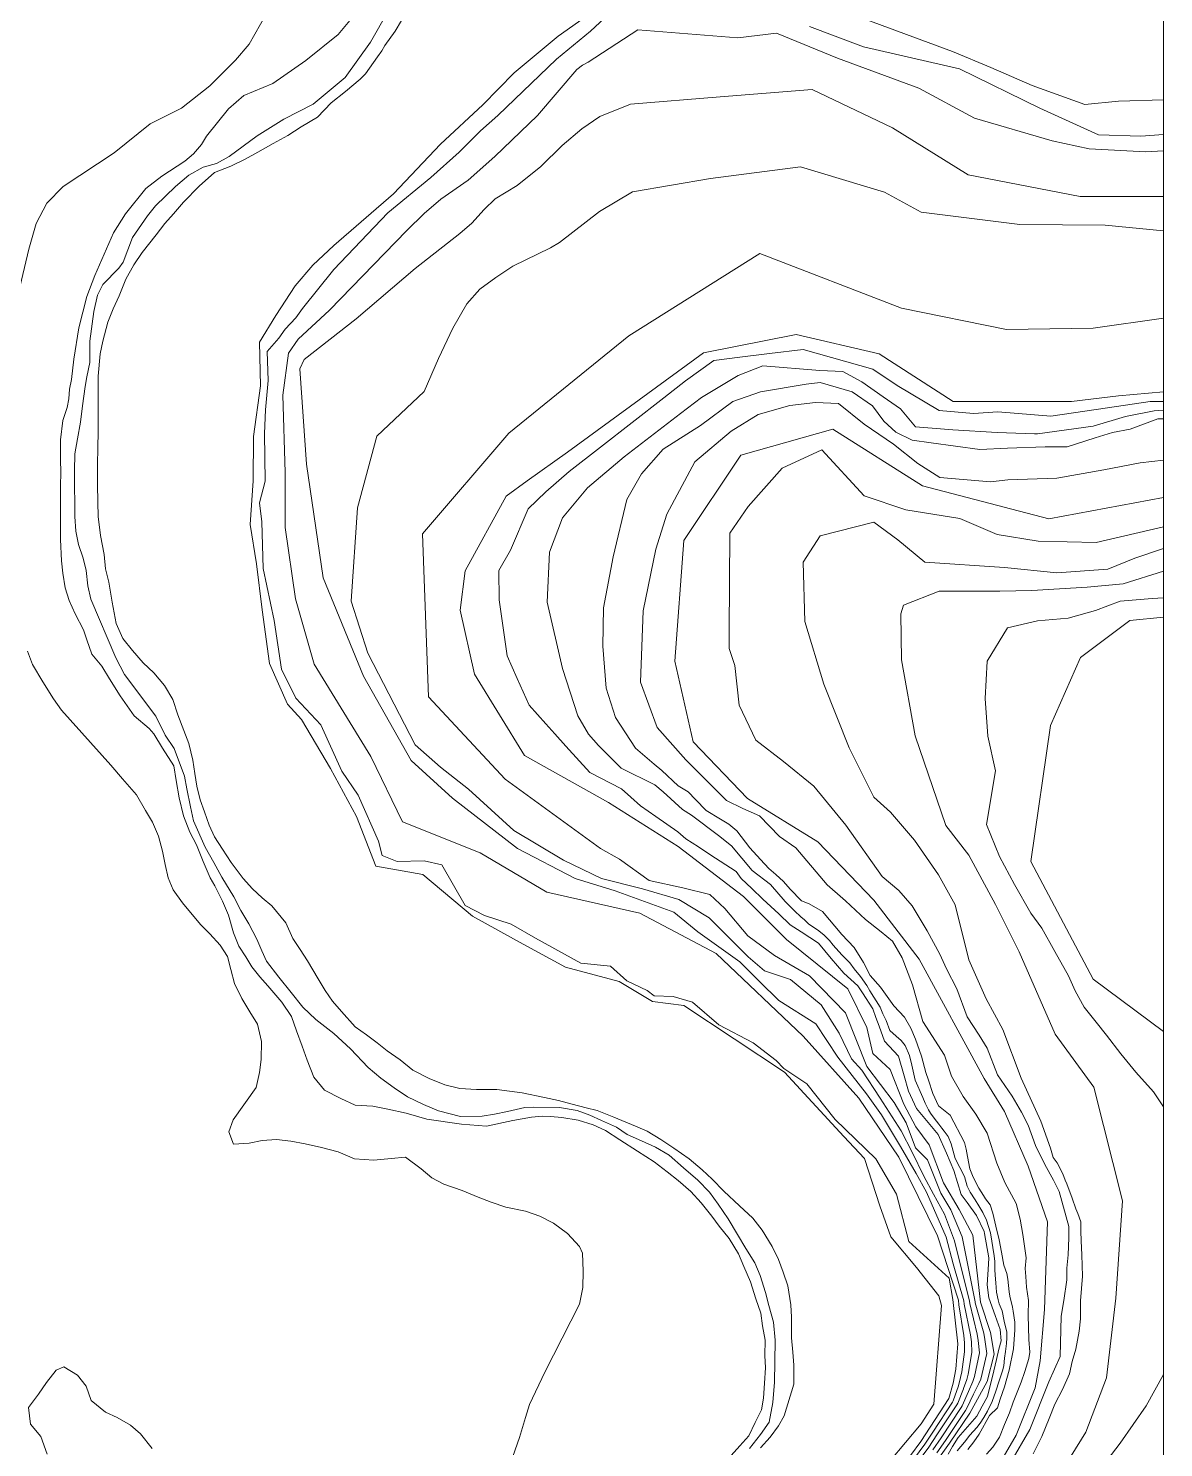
# Model space of a CAD drawing. Header units: metres. Extents: x 78 to 178, y -74 to 157.
# Drawn here: x 153.378 to 155.818, y 65.96 to 69.009 of the extents above; entities that cross this region are included whole.
import ezdxf

# ---------------------------------------------------------------- set-up
doc = ezdxf.new("R2010")
doc.units = ezdxf.units.M
doc.layers.add('01_Fina', color=252, linetype='Continuous', lineweight=15)

msp = doc.modelspace()

# ---------------------------------------------------------------- linework, layer by layer
at = {"layer": '01_Fina', "color": 252, "lineweight": 9, "true_color": 0x939598}
for points in [[(147.2844, 70.26465), (147.2844, 60.37636), (155.81775, 60.38229), (155.81775, 70.27058), (147.55141, 70.26465)], [(155.14118, 69.04183), (155.36418, 68.95919), (155.44671, 68.9254), (155.53548, 68.88661), (155.64828, 68.84531), (155.7208, 68.85282), (155.81775, 68.85535)], [(155.22909, 65.93062), (155.29692, 66.01076), (155.32381, 66.0529), (155.34067, 66.26523), (155.33492, 66.28556), (155.28702, 66.34684), (155.23123, 66.41226), (155.20782, 66.47943), (155.17524, 66.58068), (155.13029, 66.62824), (155.0028, 66.76626), (154.78672, 66.90939), (154.7195, 66.9179), (154.64749, 66.96114), (154.53218, 66.99172), (154.4415, 67.04156), (154.33298, 67.10182), (154.22595, 67.19108), (154.12506, 67.20907), (154.08343, 67.31545), (154.02769, 67.41884), (153.96525, 67.52447), (153.93477, 67.5572), (153.89673, 67.64449), (153.88038, 67.75979), (153.86849, 67.85873), (153.85511, 67.94353), (153.86106, 68.03726), (153.8618, 68.13247), (153.8774, 68.24133), (153.87527, 68.33469), (153.90978, 68.39236), (153.95166, 68.45604), (153.98939, 68.50033), (154.03488, 68.54247), (154.16318, 68.65365), (154.26379, 68.76041), (154.35504, 68.84483), (154.42247, 68.91374), (154.51666, 68.9924), (154.57258, 69.03187)], [(155.26588, 65.91443), (155.30455, 65.96701), (155.32167, 65.9927), (155.36408, 66.05759), (155.36569, 66.06013), (155.37666, 66.0921), (155.37666, 66.09237), (155.38161, 66.11003), (155.38442, 66.12274), (155.39017, 66.16569), (155.39017, 66.18482), (155.3883, 66.20021), (155.37786, 66.26657), (155.37666, 66.2766), (155.33175, 66.41453), (155.24895, 66.58392), (155.16249, 66.71066), (155.04316, 66.84349), (154.85653, 67.02151), (154.69214, 67.10804), (154.49244, 67.15313), (154.34931, 67.23744), (154.18249, 67.30447), (154.1143, 67.44461), (153.99231, 67.64336), (153.95213, 67.7835), (153.93021, 67.93705), (153.93021, 68.05526), (153.92534, 68.221), (153.93748, 68.31168), (153.95781, 68.34111), (154.02565, 68.40359), (154.19128, 68.57525), (154.22887, 68.61177), (154.26446, 68.64241), (154.3232, 68.68335), (154.38086, 68.73419), (154.47197, 68.82182), (154.55719, 68.92056), (154.56897, 68.93006), (154.58141, 68.93648), (154.68822, 69.00575), (154.90297, 68.98921), (154.98556, 68.99866), (155.11663, 68.94508), (155.29204, 68.88053), (155.41125, 68.81593), (155.57802, 68.76791), (155.65781, 68.75056), (155.77974, 68.74426), (155.81775, 68.74613)], [(155.27444, 65.90801), (155.31311, 65.96086), (155.33077, 65.98681), (155.37331, 66.05143), (155.37532, 66.05491), (155.3875, 66.08608), (155.38763, 66.08648), (155.39472, 66.10588), (155.39806, 66.11752), (155.40596, 66.16435), (155.40462, 66.18723), (155.40275, 66.20195), (155.3895, 66.2679), (155.3887, 66.2754), (155.36546, 66.35426), (155.35073, 66.41173), (155.30845, 66.50867), (155.28632, 66.54863), (155.25265, 66.6064), (155.21166, 66.67487), (155.17895, 66.72012), (155.11769, 66.79868), (155.07007, 66.87041), (154.99057, 66.92052), (154.9492, 66.96095), (154.90687, 67.0038), (154.81713, 67.06791), (154.76518, 67.11028), (154.63927, 67.15583), (154.55308, 67.18278), (154.42937, 67.247), (154.28953, 67.35541), (154.2009, 67.43622), (154.09849, 67.61756), (154.01161, 67.82873), (153.97616, 68.07314), (153.96177, 68.27765), (153.97079, 68.29803), (154.08237, 68.38527), (154.20961, 68.49323), (154.30513, 68.56869), (154.33095, 68.59077), (154.35758, 68.62007), (154.38153, 68.64268), (154.42889, 68.67144), (154.47973, 68.71278), (154.52549, 68.75747), (154.56736, 68.79346), (154.60643, 68.81995), (154.67199, 68.84631), (154.86479, 68.86231), (155.06259, 68.87808), (155.23542, 68.79526), (155.39752, 68.69426), (155.63867, 68.64773), (155.81775, 68.64772)], [(155.81775, 68.57427), (155.69212, 68.58671), (155.50897, 68.58797), (155.29678, 68.61452), (155.21803, 68.65751), (155.03742, 68.71187), (154.84417, 68.68659), (154.67613, 68.6578), (154.60536, 68.61592), (154.51947, 68.54902), (154.50033, 68.53752), (154.41926, 68.49792), (154.38246, 68.47424), (154.34808, 68.44855), (154.32065, 68.41751), (154.29055, 68.36533), (154.25924, 68.29977), (154.22874, 68.22887), (154.12693, 68.13285), (154.08518, 67.97884), (154.07208, 67.77857), (154.10752, 67.66683), (154.20918, 67.46945), (154.26403, 67.42184), (154.32375, 67.37472), (154.42112, 67.28571), (154.5284, 67.22158), (154.60968, 67.18269), (154.69803, 67.16034), (154.77593, 67.13745), (154.84098, 67.0981), (154.92518, 67.01446), (154.96013, 66.98434), (155.01596, 66.9654), (155.08163, 66.91095), (155.12046, 66.85022), (155.14731, 66.7947), (155.16916, 66.7709), (155.20848, 66.71065), (155.25402, 66.64043), (155.27769, 66.59458), (155.30227, 66.54295), (155.32351, 66.50408), (155.34692, 66.46149), (155.36816, 66.4041), (155.40061, 66.27433), (155.40114, 66.26924), (155.41706, 66.20355), (155.41907, 66.1895), (155.42188, 66.16301), (155.41144, 66.11217), (155.40783, 66.10174), (155.39847, 66.08046), (155.39847, 66.0802), (155.38495, 66.04956), (155.38268, 66.04555), (155.33973, 65.98092), (155.32167, 65.9547)], [(155.3301, 65.94855), (155.34883, 65.97504), (155.39191, 66.03939), (155.39459, 66.04434), (155.4093, 66.07418), (155.40944, 66.07444), (155.42094, 66.09772), (155.42509, 66.10695), (155.43767, 66.16167), (155.43352, 66.19191), (155.43151, 66.20529), (155.41278, 66.27058), (155.41251, 66.27312), (155.38484, 66.41253), (155.36046, 66.47079), (155.33906, 66.50665), (155.31011, 66.57799), (155.28473, 66.60389), (155.26483, 66.65767), (155.23845, 66.70149), (155.18004, 66.77884), (155.13418, 66.89359), (155.05707, 66.97328), (154.98131, 67.01718), (154.92447, 67.05954), (154.87502, 67.11781), (154.84233, 67.14813), (154.78467, 67.16254), (154.7121, 67.1785), (154.6483, 67.22399), (154.60763, 67.24714), (154.40268, 67.39596), (154.23817, 67.5728), (154.22538, 67.92329), (154.41072, 68.13947), (154.66862, 68.34883), (154.94995, 68.52562), (155.25417, 68.40776), (155.47988, 68.36193), (155.66634, 68.3652), (155.81775, 68.38666)], [(155.30013, 65.88901), (155.35793, 65.96915), (155.40128, 66.03337), (155.4386, 66.10174), (155.45345, 66.1602), (155.44596, 66.2069), (155.42455, 66.27192), (155.40805, 66.41639), (155.37848, 66.47106), (155.3444, 66.52825), (155.31371, 66.61015), (155.28513, 66.64878), (155.25957, 66.69744), (155.23037, 66.77226), (155.19269, 66.80677), (155.17986, 66.86214), (155.13932, 66.94573), (155.00759, 67.05115), (154.91514, 67.14367), (154.77475, 67.25136), (154.6248, 67.34593), (154.44403, 67.44666), (154.33722, 67.62139), (154.3064, 67.75913), (154.31667, 67.84342), (154.405, 68.00376), (154.45019, 68.03666), (154.53647, 68.09833), (154.69053, 68.21139), (154.82874, 68.31224), (155.02799, 68.3513), (155.2067, 68.31018), (155.36538, 68.20739), (155.62009, 68.20739), (155.72075, 68.21973), (155.81775, 68.22812)], [(155.81775, 68.20759), (155.78877, 68.20759), (155.69699, 68.19407), (155.5752, 68.17613), (155.46129, 68.1851), (155.40899, 68.18136), (155.33577, 68.18809), (155.24493, 68.24197), (155.19273, 68.27671), (155.04335, 68.31911), (154.97115, 68.31032), (154.90684, 68.3025), (154.85155, 68.29577), (154.79048, 68.25184), (154.74398, 68.21565), (154.60767, 68.10957), (154.54042, 68.05724), (154.49037, 68.01313), (154.45226, 67.9765), (154.41398, 67.88799), (154.38932, 67.84462), (154.38966, 67.78166), (154.39903, 67.71604), (154.40687, 67.66122), (154.42855, 67.61229), (154.45409, 67.55463), (154.49014, 67.5149), (154.50967, 67.49338), (154.53352, 67.46709), (154.58507, 67.41027), (154.65269, 67.37545), (154.67274, 67.35746), (154.69341, 67.33892), (154.72675, 67.31569), (154.77423, 67.28262), (154.79133, 67.26794), (154.81853, 67.25024), (154.84284, 67.23442), (154.89902, 67.19785), (154.90977, 67.18284), (154.93269, 67.16114), (154.95667, 67.13843), (154.99058, 67.10633), (155.01513, 67.08309), (155.03875, 67.06777), (155.0765, 67.0433), (155.10366, 67.01073), (155.13023, 66.97889), (155.16083, 66.95225), (155.17081, 66.93678), (155.19294, 66.90243), (155.19966, 66.88379), (155.20626, 66.86545), (155.21794, 66.83303), (155.24823, 66.80066), (155.2601, 66.75873), (155.26944, 66.72572), (155.28706, 66.68833), (155.33318, 66.63243), (155.35128, 66.59241), (155.36705, 66.55501), (155.38272, 66.50335), (155.39545, 66.486), (155.4156, 66.45854), (155.43234, 66.42425), (155.43316, 66.41956), (155.44213, 66.36777), (155.44133, 66.35412), (155.4387, 66.30914), (155.44225, 66.28115), (155.45564, 66.2437), (155.46646, 66.21342), (155.46833, 66.18878), (155.46401, 66.17108), (155.45866, 66.14912), (155.45268, 66.12462), (155.43917, 66.06921), (155.42792, 66.04866), (155.41624, 66.02734), (155.3763, 65.98165), (155.36442, 65.9618), (155.3548, 65.94572)], [(155.37404, 65.95288), (155.38966, 65.97115), (155.40128, 65.98636), (155.41619, 66.00277), (155.42335, 66.01231), (155.43139, 66.02454), (155.43915, 66.03827), (155.44905, 66.05866), (155.45739, 66.08103), (155.46455, 66.10281), (155.4717, 66.12489), (155.47439, 66.13562), (155.47618, 66.15173), (155.47796, 66.16605), (155.48005, 66.18335), (155.48065, 66.19558), (155.48065, 66.20752), (155.47529, 66.23121), (155.47052, 66.25329), (155.46456, 66.2688), (155.46187, 66.27745), (155.45889, 66.29356), (155.4571, 66.31384), (155.45651, 66.3219), (155.45502, 66.34069), (155.45472, 66.35948), (155.45382, 66.37142), (155.44569, 66.42112), (155.43734, 66.44827), (155.42929, 66.46497), (155.42035, 66.47899), (155.41289, 66.49182), (155.40216, 66.50852), (155.3953, 66.52135), (155.39023, 66.54193), (155.36984, 66.58082), (155.3612, 66.61274), (155.35494, 66.62795), (155.34629, 66.63988), (155.34152, 66.64585), (155.33437, 66.6545), (155.32453, 66.66733), (155.31648, 66.67836), (155.3123, 66.68523), (155.30515, 66.70014), (155.30068, 66.71207), (155.28386, 66.74917), (155.277, 66.78169), (155.27164, 66.80197), (155.26269, 66.82405), (155.25345, 66.83419), (155.24272, 66.84374), (155.2293, 66.85597), (155.22185, 66.87745), (155.21469, 66.89147), (155.20843, 66.90608), (155.18651, 66.94083), (155.17996, 66.95277), (155.16654, 66.97216), (155.15312, 66.98856), (155.14358, 67.00139), (155.12651, 67.01843), (155.10742, 67.03932), (155.09967, 67.04946), (155.08805, 67.06109), (155.07702, 67.06974), (155.05459, 67.08499), (155.04624, 67.09364), (155.03819, 67.1002), (155.02478, 67.11273), (155.01345, 67.12437), (155.0045, 67.13332), (154.97312, 67.16973), (154.93386, 67.19977), (154.88921, 67.25292), (154.8615, 67.27526), (154.80299, 67.31839), (154.78375, 67.33072), (154.74218, 67.36846), (154.72447, 67.38387), (154.65233, 67.41958), (154.60369, 67.46826), (154.58207, 67.49298), (154.55891, 67.53238), (154.5257, 67.63359), (154.49299, 67.77608), (154.49793, 67.8836), (154.52634, 67.95776), (154.57945, 68.02202), (154.6585, 68.08876), (154.77993, 68.18154), (154.8244, 68.21614), (154.90345, 68.26311), (154.95656, 68.28412), (155.07919, 68.27424), (155.12859, 68.27177), (155.16936, 68.24952), (155.21506, 68.21739), (155.25211, 68.19144), (155.2846, 68.15307), (155.36488, 68.14689), (155.45999, 68.14071), (155.54028, 68.13824), (155.54683, 68.13821), (155.66664, 68.15428), (155.73581, 68.17529), (155.79757, 68.18765), (155.81775, 68.18859)], [(155.39718, 65.95549), (155.41011, 65.97191), (155.42154, 65.98833), (155.44392, 66.02864), (155.46083, 66.04506), (155.4668, 66.06347), (155.47575, 66.09034), (155.48619, 66.12617), (155.49531, 66.17179), (155.49829, 66.2126), (155.49829, 66.22902), (155.49481, 66.2529), (155.49282, 66.26136), (155.48735, 66.28525), (155.48586, 66.2942), (155.48287, 66.32157), (155.48088, 66.33351), (155.47442, 66.35192), (155.46926, 66.3795), (155.46402, 66.40619), (155.45753, 66.43514), (155.45105, 66.46359), (155.44506, 66.48106), (155.43509, 66.49453), (155.4306, 66.50152), (155.42062, 66.51749), (155.40865, 66.54095), (155.40117, 66.55842), (155.39618, 66.58537), (155.39319, 66.60084), (155.3902, 66.61531), (155.35913, 66.67383), (155.33369, 66.69429), (155.32172, 66.72024), (155.31274, 66.74919), (155.30675, 66.76566), (155.29778, 66.8006), (155.28423, 66.83763), (155.27425, 66.86058), (155.26128, 66.88454), (155.23834, 66.909), (155.20929, 66.94914), (155.18734, 66.97409), (155.17288, 67.00204), (155.15293, 67.03448), (155.12635, 67.06248), (155.08445, 67.11189), (155.05602, 67.12786), (155.03956, 67.13485), (155.01511, 67.1598), (155.00065, 67.17577), (154.98419, 67.19124), (154.96972, 67.20422), (154.95177, 67.22318), (154.92853, 67.24876), (154.9006, 67.2847), (154.88364, 67.29917), (154.86569, 67.31015), (154.83476, 67.32862), (154.81182, 67.35257), (154.79585, 67.36854), (154.77441, 67.38152), (154.73949, 67.41446), (154.72303, 67.42843), (154.68265, 67.46245), (154.63957, 67.52871), (154.61962, 67.59179), (154.61244, 67.68201), (154.61403, 67.76424), (154.63491, 67.87385), (154.66444, 67.99681), (154.69555, 68.0519), (154.74263, 68.10539), (154.82242, 68.15569), (154.89215, 68.20765), (154.9512, 68.22841), (155.04934, 68.24438), (155.07966, 68.24837), (155.14879, 68.22836), (155.19187, 68.19802), (155.21661, 68.16529), (155.24214, 68.14134), (155.27725, 68.12457), (155.31795, 68.11898), (155.42277, 68.10459), (155.48262, 68.10699), (155.56321, 68.11018), (155.61028, 68.11018), (155.67093, 68.12934), (155.70763, 68.14052), (155.74562, 68.14777), (155.80546, 68.17012), (155.81775, 68.17055)], [(155.43695, 65.94525), (155.45072, 65.96031), (155.46513, 65.98179), (155.47551, 66.00946), (155.4864, 66.03446), (155.49472, 66.05722), (155.5117, 66.10016), (155.51939, 66.12292), (155.52836, 66.15144), (155.5306, 66.16458), (155.52806, 66.19231), (155.52646, 66.24391), (155.52742, 66.27596), (155.52326, 66.30417), (155.52166, 66.32724), (155.52038, 66.34487), (155.52259, 66.36779), (155.51522, 66.41779), (155.50978, 66.4508), (155.50081, 66.48413), (155.47679, 66.52964), (155.45946, 66.57102), (155.43845, 66.63562), (155.41437, 66.67612), (155.3867, 66.71406), (155.3621, 66.75764), (155.34673, 66.80327), (155.30038, 66.8754), (155.27783, 66.95384), (155.2558, 67.01229), (155.2353, 67.04818), (155.21071, 67.06818), (155.1774, 67.09432), (155.13385, 67.13483), (155.12822, 67.13944), (155.09459, 67.16919), (155.02747, 67.24815), (154.99262, 67.27276), (154.94958, 67.31685), (154.91372, 67.33274), (154.87836, 67.35017), (154.79089, 67.43768), (154.72926, 67.50722), (154.69385, 67.60431), (154.6991, 67.75782), (154.72664, 67.89033), (154.75024, 67.96512), (154.81055, 68.07795), (154.88851, 68.14392), (154.94621, 68.17935), (155.01439, 68.19903), (155.06946, 68.20559), (155.11929, 68.20296), (155.17435, 68.15879), (155.23765, 68.11602), (155.28944, 68.07406), (155.33713, 68.04445), (155.44565, 68.03458), (155.48317, 68.03946), (155.5884, 68.04276), (155.68952, 68.06085), (155.76763, 68.07566), (155.81775, 68.08145)], [(155.47331, 65.93874), (155.50078, 65.98608), (155.54199, 66.0884), (155.55268, 66.14643), (155.56183, 66.25639), (155.56848, 66.44475), (155.52698, 66.56444), (155.47572, 66.68168), (155.43178, 66.75251), (155.29264, 67.00898), (155.19499, 67.13599), (155.07503, 67.26147), (154.92368, 67.35429), (154.80651, 67.47641), (154.76745, 67.64983), (154.78698, 67.90874), (154.90903, 68.09193), (155.10676, 68.14811), (155.29961, 68.02598), (155.57145, 67.95504), (155.81775, 68.00092)], [(155.48978, 65.92841), (155.53055, 65.99888), (155.57079, 66.10113), (155.59568, 66.15571), (155.5973, 66.24175), (155.60366, 66.27566), (155.60948, 66.32017), (155.60948, 66.3456), (155.61266, 66.37421), (155.61425, 66.41077), (155.61372, 66.43461), (155.59303, 66.51007), (155.58138, 66.53444), (155.56284, 66.56782), (155.54272, 66.60862), (155.52684, 66.65259), (155.51254, 66.68068), (155.49242, 66.71459), (155.46109, 66.76039), (155.43832, 66.81814), (155.42137, 66.8457), (155.39543, 66.88543), (155.37319, 66.9453), (155.35148, 66.98822), (155.33689, 67.02028), (155.30936, 67.07008), (155.27759, 67.12359), (155.24847, 67.15644), (155.21299, 67.18717), (155.13492, 67.29703), (155.06582, 67.3811), (155.00077, 67.43398), (154.94115, 67.48008), (154.90592, 67.55465), (154.89643, 67.64007), (154.88424, 67.67668), (154.88424, 67.71329), (154.88559, 67.92481), (154.92489, 67.98175), (154.99806, 68.06446), (155.08343, 68.10378), (155.17422, 68.0048), (155.26366, 67.97497), (155.37984, 67.95592), (155.45979, 67.92202), (155.54787, 67.9071), (155.67254, 67.90439), (155.81775, 67.93801)], [(155.53769, 65.94639), (155.55623, 65.98348), (155.57173, 66.02192), (155.58386, 66.05294), (155.60071, 66.08464), (155.61554, 66.11836), (155.62097, 66.14477), (155.62905, 66.17108), (155.63613, 66.20985), (155.6395, 66.23616), (155.6395, 66.27527), (155.64321, 66.32787), (155.64222, 66.37395), (155.64087, 66.4043), (155.6402, 66.42487), (155.63952, 66.44476), (155.63346, 66.46297), (155.62908, 66.47309), (155.62099, 66.49534), (155.60987, 66.52636), (155.6065, 66.53445), (155.60144, 66.54828), (155.58897, 66.57155), (155.58055, 66.58335), (155.57448, 66.60324), (155.55416, 66.66097), (155.51152, 66.75326), (155.47237, 66.85775), (155.43669, 66.92392), (155.39927, 67.00751), (155.36951, 67.1262), (155.33383, 67.19063), (155.28249, 67.26463), (155.23116, 67.32471), (155.19525, 67.35712), (155.14217, 67.46334), (155.08735, 67.60004), (155.04645, 67.735), (155.04297, 67.86212), (155.07951, 67.91871), (155.19525, 67.94832), (155.24659, 67.91001), (155.30489, 67.86212), (155.47581, 67.85081), (155.58807, 67.8395), (155.69771, 67.84733), (155.75569, 67.87089), (155.81775, 67.89129)], [(155.57794, 65.87629), (155.65092, 65.99263), (155.69522, 66.10964), (155.71534, 66.28076), (155.72964, 66.48966), (155.66815, 66.73433), (155.58489, 66.84779), (155.50767, 67.02522), (155.45619, 67.12681), (155.39899, 67.23269), (155.34998, 67.29616), (155.2842, 67.48932), (155.25417, 67.65243), (155.25274, 67.75116), (155.25846, 67.76976), (155.33568, 67.79981), (155.4658, 67.79981), (155.53444, 67.80124), (155.65369, 67.8084), (155.73091, 67.81556), (155.81775, 67.84277)], [(155.81775, 66.69159), (155.79611, 66.72406), (155.75803, 66.76656), (155.72581, 66.80613), (155.69505, 66.8457), (155.67309, 66.87354), (155.64672, 66.90578), (155.62768, 66.94095), (155.61304, 66.97319), (155.58375, 67.02595), (155.55592, 67.07577), (155.53249, 67.10801), (155.49734, 67.16956), (155.46512, 67.22964), (155.43729, 67.29852), (155.45619, 67.4137), (155.44008, 67.48844), (155.43422, 67.56904), (155.43861, 67.64964), (155.48255, 67.72144), (155.54699, 67.7361), (155.61289, 67.74196), (155.67148, 67.75808), (155.7242, 67.7786), (155.79304, 67.78446), (155.81775, 67.78561)], [(155.81775, 66.85347), (155.66621, 66.96639), (155.53253, 67.21905), (155.57461, 67.51134), (155.63898, 67.65749), (155.74543, 67.73675), (155.81775, 67.74411)], [(155.66816, 65.89588), (155.72425, 65.96918), (155.78014, 66.04946), (155.81775, 66.11685)]]:
    msp.add_lwpolyline(points, dxfattribs=at)
at = {"layer": '01_Fina', "color": 252, "linetype": 'Continuous', "lineweight": 9, "true_color": 0x939598}
for points in [[(154.15154, 69.04592), (154.11381, 68.97983), (154.05923, 68.90384), (153.98992, 68.84644), (153.92758, 68.81393), (153.87018, 68.77807), (153.80944, 68.73392), (153.78255, 68.71921), (153.75392, 68.71078), (153.72328, 68.69379), (153.69425, 68.66957), (153.6517, 68.62783), (153.63418, 68.60655), (153.60207, 68.55973), (153.58186, 68.50715), (153.57277, 68.49417), (153.53812, 68.45872), (153.52648, 68.4357), (153.51898, 68.40105), (153.51055, 68.33697), (153.51002, 68.29121), (153.50386, 68.26031), (153.50012, 68.23957), (153.4949, 68.19783), (153.49062, 68.16331), (153.48353, 68.12732), (153.47804, 68.09534), (153.47751, 68.05828), (153.47737, 68.02403), (153.47831, 67.99005), (153.47818, 67.96062), (153.48032, 67.92891), (153.48594, 67.90001), (153.4957, 67.87071), (153.50239, 67.84435), (153.50641, 67.81104), (153.51243, 67.78241), (153.56648, 67.65691), (153.58508, 67.62079), (153.65184, 67.53169), (153.67244, 67.49034), (153.69144, 67.46198), (153.71365, 67.40218), (153.71913, 67.37515), (153.72636, 67.33662), (153.73345, 67.30638), (153.75793, 67.24966), (153.7768, 67.21674), (153.79365, 67.1857), (153.82014, 67.14302), (153.83513, 67.11399), (153.85212, 67.08496), (153.86898, 67.05205), (153.88022, 67.0269), (153.88998, 67.00495), (153.91674, 66.9707), (153.9427, 66.93739), (153.96825, 66.90595), (153.99608, 66.87932), (154.03474, 66.84936), (154.07047, 66.81658), (154.1086, 66.77644), (154.13589, 66.75356), (154.16412, 66.73296), (154.19275, 66.71356), (154.22767, 66.6967), (154.25951, 66.68359), (154.30687, 66.67088), (154.35316, 66.67168), (154.38019, 66.67596), (154.40775, 66.68172), (154.44494, 66.69041), (154.46367, 66.69108), (154.51947, 66.69041), (154.55786, 66.68412), (154.58475, 66.67409), (154.60951, 66.66232), (154.64215, 66.6484), (154.66503, 66.63275), (154.69567, 66.61884), (154.72617, 66.60506), (154.7556, 66.5882), (154.78597, 66.56117), (154.81661, 66.53441), (154.84203, 66.50819), (154.86063, 66.4825), (154.88177, 66.4512), (154.90224, 66.41735), (154.92003, 66.38765), (154.93957, 66.35674), (154.95094, 66.32931), (154.96191, 66.29266), (154.96913, 66.26469), (154.97917, 66.22937), (154.98278, 66.19071), (154.98211, 66.14388), (154.98158, 66.10013), (154.97783, 66.05638), (154.97007, 66.01437), (154.95161, 65.98802), (154.92806, 65.95751)], [(154.64723, 69.05997), (154.58649, 69.00297), (154.51318, 68.9429), (154.38675, 68.82182), (154.34982, 68.78891), (154.30393, 68.74315), (154.24319, 68.68884), (154.15087, 68.61284), (154.03501, 68.49083), (153.96731, 68.40761), (153.95327, 68.38714), (153.92985, 68.36266), (153.91621, 68.34352), (153.8917, 68.31518), (153.89346, 68.25264), (153.88759, 68.18952), (153.88554, 68.13836), (153.887, 68.03649), (153.87527, 67.98951), (153.88026, 67.9487), (153.88262, 67.84879), (153.90667, 67.73722), (153.92198, 67.63226), (153.95308, 67.57002), (154.00655, 67.51267), (154.05203, 67.41285), (154.08705, 67.36172), (154.13076, 67.26278), (154.13838, 67.23196), (154.17106, 67.21872), (154.22914, 67.22019), (154.26669, 67.21197), (154.3167, 67.12443), (154.35836, 67.1027), (154.41598, 67.08417), (154.4679, 67.05451), (154.56518, 67.00076), (154.62884, 66.99401), (154.66426, 66.9623), (154.70813, 66.94209), (154.72307, 66.93014), (154.764, 66.92867), (154.80519, 66.91654), (154.86199, 66.8682), (154.93589, 66.82961), (154.98545, 66.79159), (155.0016, 66.77395), (155.05107, 66.74104), (155.11192, 66.6644), (155.19907, 66.58052), (155.24341, 66.50456), (155.27046, 66.40228), (155.35688, 66.32407), (155.36475, 66.2778), (155.37572, 66.18255), (155.37091, 66.12796), (155.36569, 66.09839), (155.36569, 66.09799), (155.35605, 66.06548), (155.29612, 65.97303), (155.1848, 65.82265)], [(153.88918, 69.03977), (153.85306, 68.97528), (153.82336, 68.94116), (153.76823, 68.88564), (153.70749, 68.83788), (153.6398, 68.80389), (153.56273, 68.74155), (153.45329, 68.66917), (153.41784, 68.63371), (153.39469, 68.5897), (153.37931, 68.53511), (153.34452, 68.38634)], [(154.07956, 69.0387), (154.04384, 68.99588), (153.97454, 68.94009), (153.90363, 68.89099), (153.84142, 68.8653), (153.80797, 68.83627), (153.76088, 68.77781), (153.75004, 68.76001), (153.73318, 68.73994), (153.71458, 68.72389), (153.66535, 68.69151), (153.63056, 68.66529), (153.58668, 68.61057), (153.56126, 68.56976), (153.52126, 68.47852), (153.50413, 68.4333), (153.48647, 68.3656), (153.47617, 68.2983), (153.47109, 68.25495), (153.46694, 68.23382), (153.4652, 68.21294), (153.46185, 68.19475), (153.45209, 68.16692), (153.44767, 68.12531), (153.44767, 68.0837), (153.44781, 68.05454), (153.44754, 68.02724), (153.44767, 67.98751), (153.44767, 67.91085), (153.44981, 67.86482), (153.45209, 67.8386), (153.45757, 67.80716), (153.46614, 67.78013), (153.47871, 67.7511), (153.49664, 67.71672), (153.50386, 67.69518), (153.51497, 67.66427), (153.53584, 67.63898), (153.55283, 67.61183), (153.57544, 67.57503), (153.60568, 67.53235), (153.63806, 67.50506), (153.64756, 67.49342), (153.66642, 67.46238), (153.69064, 67.42492), (153.69599, 67.39335), (153.70214, 67.35562), (153.71151, 67.31709), (153.72555, 67.28243), (153.73987, 67.25501), (153.75365, 67.21888), (153.76864, 67.1841), (153.77894, 67.16644), (153.79526, 67.13379), (153.80797, 67.10356), (153.81907, 67.0661), (153.83031, 67.0372), (153.84543, 67.01392), (153.85854, 66.99251), (153.87567, 66.97124), (153.89266, 66.95171), (153.92303, 66.91679), (153.94363, 66.88628), (153.9546, 66.85551), (153.96651, 66.82233), (153.97721, 66.79236), (153.9914, 66.75584), (154.01454, 66.72787), (154.04946, 66.70968), (154.08023, 66.69576), (154.11836, 66.69336), (154.15087, 66.6872), (154.19007, 66.67851), (154.23436, 66.66513), (154.30928, 66.65456), (154.36306, 66.65001), (154.41912, 66.66285), (154.45953, 66.66994), (154.48267, 66.67155), (154.50007, 66.67141), (154.52495, 66.66914), (154.55947, 66.66299), (154.59211, 66.65295), (154.61834, 66.64131), (154.64911, 66.62098), (154.68751, 66.59663), (154.72269, 66.57402), (154.75092, 66.55207), (154.77447, 66.53348), (154.80149, 66.50993), (154.82424, 66.48558), (154.84672, 66.45708), (154.86264, 66.43528), (154.88444, 66.40879), (154.90411, 66.37587), (154.91535, 66.34885), (154.93033, 66.31593), (154.94144, 66.27928), (154.95254, 66.24837), (154.95602, 66.22135), (154.96151, 66.19057), (154.96111, 66.15779), (154.96258, 66.1309), (154.9603, 66.09826), (154.9579, 66.06561), (154.95375, 66.04059), (154.93997, 66.01384), (154.92659, 65.9848), (154.90732, 65.96313), (154.88217, 65.9353)], [(154.17991, 69.02625), (154.16613, 69.00338), (154.14392, 68.9726), (154.13803, 68.9611), (154.12826, 68.94772), (154.10271, 68.9116), (154.09107, 68.90022), (154.0599, 68.8736), (154.02886, 68.84898), (153.99956, 68.81861), (153.96464, 68.79787), (153.93561, 68.77914), (153.90457, 68.76215), (153.87165, 68.74329), (153.84449, 68.7283), (153.81345, 68.71332), (153.778, 68.69927), (153.74562, 68.67051), (153.71151, 68.63545), (153.69037, 68.61043), (153.67137, 68.5901), (153.65291, 68.56535), (153.62307, 68.52762), (153.60501, 68.50126), (153.58802, 68.47036), (153.57303, 68.43477), (153.56059, 68.40667), (153.54882, 68.37777), (153.53852, 68.33697), (153.53276, 68.30954), (153.52808, 68.26164), (153.52795, 68.22779), (153.52808, 68.19395), (153.52808, 68.14565), (153.52755, 68.10511), (153.52714, 68.07474), (153.52661, 68.02885), (153.52741, 67.99139), (153.52821, 67.96062), (153.53343, 67.91968), (153.54092, 67.879), (153.544, 67.84796), (153.55083, 67.81893), (153.55818, 67.77639), (153.56715, 67.73036), (153.5816, 67.69852), (153.6022, 67.67216), (153.62468, 67.64621), (153.64756, 67.6244), (153.67097, 67.59751), (153.68903, 67.56714), (153.69933, 67.53409), (153.71258, 67.50065), (153.72328, 67.47228), (153.73171, 67.43669), (153.73612, 67.40806), (153.74054, 67.38117), (153.7471, 67.35187), (153.75659, 67.32578), (153.76703, 67.29742), (153.77813, 67.27186), (153.79553, 67.24578), (153.81386, 67.21701), (153.83995, 67.18236), (153.86001, 67.16002), (153.88062, 67.14102), (153.90136, 67.12389), (153.93132, 67.0875), (153.94671, 67.05365), (153.96223, 67.0297), (153.97775, 67.00576), (154.00103, 66.96709), (154.01601, 66.94221), (154.03153, 66.91919), (154.0508, 66.89698), (154.08023, 66.86407), (154.10512, 66.84628), (154.128, 66.82915), (154.14927, 66.81216), (154.17723, 66.79303), (154.20426, 66.77082), (154.23944, 66.75289), (154.27316, 66.73925), (154.3054, 66.73122), (154.34152, 66.72948), (154.38501, 66.72948), (154.43906, 66.72212), (154.48709, 66.71195), (154.51773, 66.7058), (154.54649, 66.69777), (154.57713, 66.68961), (154.60081, 66.68426), (154.63613, 66.66994), (154.68309, 66.65054), (154.70771, 66.63984), (154.73728, 66.62205), (154.76524, 66.60291), (154.79788, 66.58004), (154.82611, 66.55649), (154.84779, 66.53655), (154.8724, 66.511), (154.90625, 66.47916), (154.93502, 66.4528), (154.95495, 66.42711), (154.97649, 66.39179), (154.99, 66.36397), (155.00017, 66.33654), (155.00994, 66.30697), (155.01636, 66.2667), (155.01783, 66.23967), (155.01797, 66.19539), (155.02078, 66.16462), (155.02318, 66.13692), (155.02332, 66.09612), (155.00218, 66.02775), (154.99027, 66.00675), (154.97261, 65.98199), (154.95121, 65.95912)], [(155.81775, 68.78149), (155.76889, 68.77786), (155.67752, 68.78037), (155.55208, 68.83801), (155.37936, 68.92193), (155.17286, 68.96953), (155.05715, 69.01343)], [(153.37663, 67.67096), (153.38693, 67.64233), (153.40901, 67.605), (153.43229, 67.56888), (153.44941, 67.54453), (153.55537, 67.42599), (153.58039, 67.39642), (153.61036, 67.36257), (153.63016, 67.32899), (153.64475, 67.30344), (153.65826, 67.2732), (153.66682, 67.24136), (153.67204, 67.21246), (153.67833, 67.1841), (153.68916, 67.15841), (153.70963, 67.13018), (153.72997, 67.10516), (153.74897, 67.08282), (153.7681, 67.06355), (153.79031, 67.0392), (153.8065, 67.01526), (153.81305, 66.98716), (153.82121, 66.95666), (153.83673, 66.92481), (153.85413, 66.89632), (153.87085, 66.86983), (153.87928, 66.83263), (153.87848, 66.79343), (153.87486, 66.76587), (153.86751, 66.73336), (153.81841, 66.66392), (153.80891, 66.63797), (153.81907, 66.61161), (153.85306, 66.61402), (153.88035, 66.61937), (153.91139, 66.62151), (153.94243, 66.6183), (153.97307, 66.61255), (154.00812, 66.60479), (154.04384, 66.59515), (154.07916, 66.58004), (154.12064, 66.57763), (154.1581, 66.58097), (154.18847, 66.58378), (154.22205, 66.5589), (154.24506, 66.53963), (154.27075, 66.52558), (154.31022, 66.5118), (154.34487, 66.49749), (154.37297, 66.48692), (154.40427, 66.47608), (154.44655, 66.46765), (154.47719, 66.45682), (154.50649, 66.44183), (154.53659, 66.41949), (154.56255, 66.39193), (154.56897, 66.37734), (154.57017, 66.33855), (154.56964, 66.30376), (154.56255, 66.26777), (154.48816, 66.12167), (154.45525, 66.05237), (154.44655, 66.02427), (154.43344, 65.98159), (154.41926, 65.94092)], [(153.64394, 65.95778), (153.61933, 65.98949), (153.59765, 66.00822), (153.56902, 66.02441), (153.54414, 66.03551), (153.5131, 66.06066), (153.50279, 66.09144), (153.4838, 66.11552), (153.4545, 66.13358), (153.43791, 66.12595), (153.4173, 66.09986), (153.40018, 66.07471), (153.37864, 66.04581), (153.38319, 66.00996), (153.40499, 65.98347), (153.41877, 65.94587)]]:
    msp.add_lwpolyline(points, dxfattribs=at)

doc.saveas('drawing.dxf')
